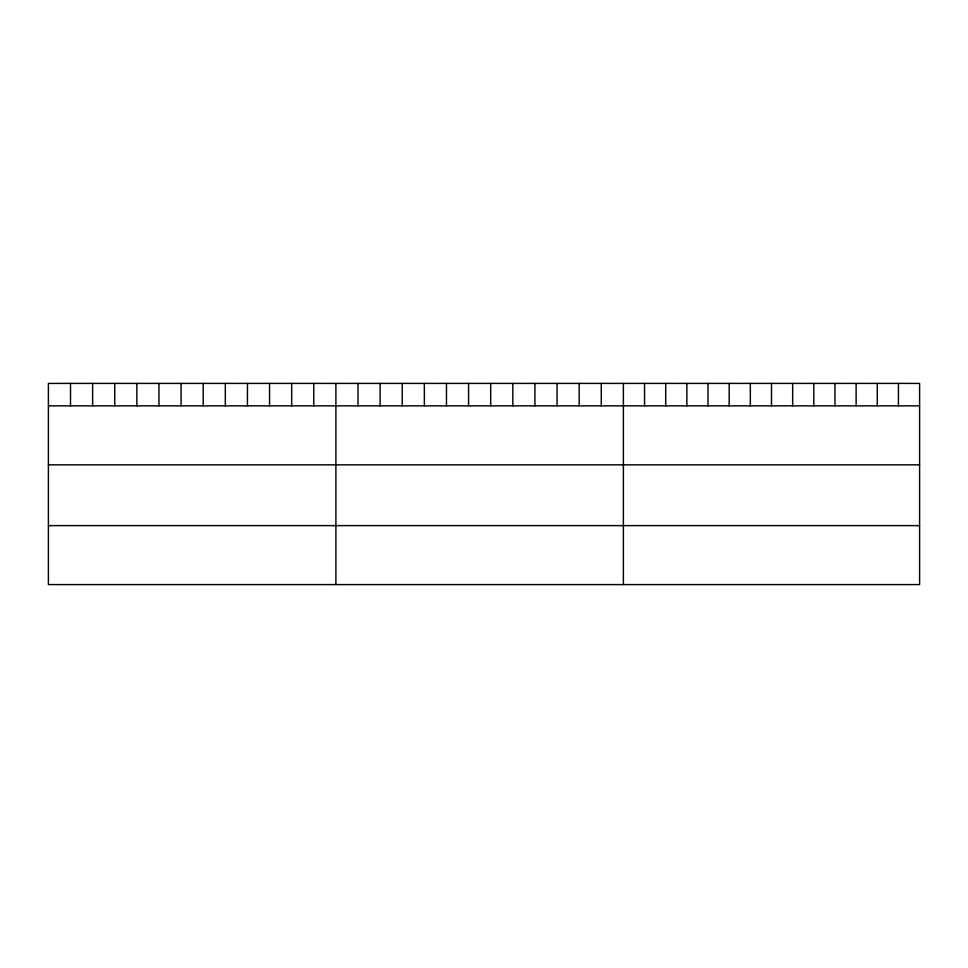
<?xml version="1.0" encoding="UTF-8"?>
<svg xmlns="http://www.w3.org/2000/svg" width="968" height="968" viewBox="0 0 968 968"><rect width="100%" height="100%" fill="white"/><g stroke="black" fill="none" stroke-linecap="round" stroke-linejoin="round"><path stroke-width="1.45" d="M919.6 405.846L919.6 584.587L48.4 584.587L48.4 383.413L919.6 383.413L919.6 405.846L48.4 405.846M48.4 464.834L919.6 464.834M48.4 525.612L919.6 525.612M898.437 383.413L898.437 405.846M877.286 383.413L877.286 405.846M856.123 383.413L856.123 405.846M834.973 383.413L834.973 405.846M813.81 383.413L813.81 405.846M792.659 383.413L792.659 405.846M771.496 383.413L771.496 405.846M750.333 383.413L750.333 405.846M729.182 383.413L729.182 405.846M708.019 383.413L708.019 405.846M686.869 383.413L686.869 405.846M665.706 383.413L665.706 405.846M644.555 383.413L644.555 405.846M623.392 383.413L623.392 584.587M601.273 383.413L601.273 405.846M579.166 383.413L579.166 405.846M557.048 383.413L557.048 405.846M534.929 383.413L534.929 405.846M512.822 383.413L512.822 405.846M490.703 383.413L490.703 405.846M468.585 383.413L468.585 405.846M446.466 383.413L446.466 405.846M424.359 383.413L424.359 405.846M402.24 383.413L402.24 405.846M380.121 383.413L380.121 405.846M358.015 383.413L358.015 405.846M335.896 383.413L335.896 584.587M313.777 383.413L313.777 405.846M291.671 383.413L291.671 405.846M269.552 383.413L269.552 405.846M247.433 383.413L247.433 405.846M225.326 383.413L225.326 405.846M203.207 383.413L203.207 405.846M181.089 383.413L181.089 405.846M158.97 383.413L158.97 405.846M136.863 383.413L136.863 405.846M114.744 383.413L114.744 405.846M92.625 383.413L92.625 405.846M70.519 383.413L70.519 405.846"/></g></svg>
